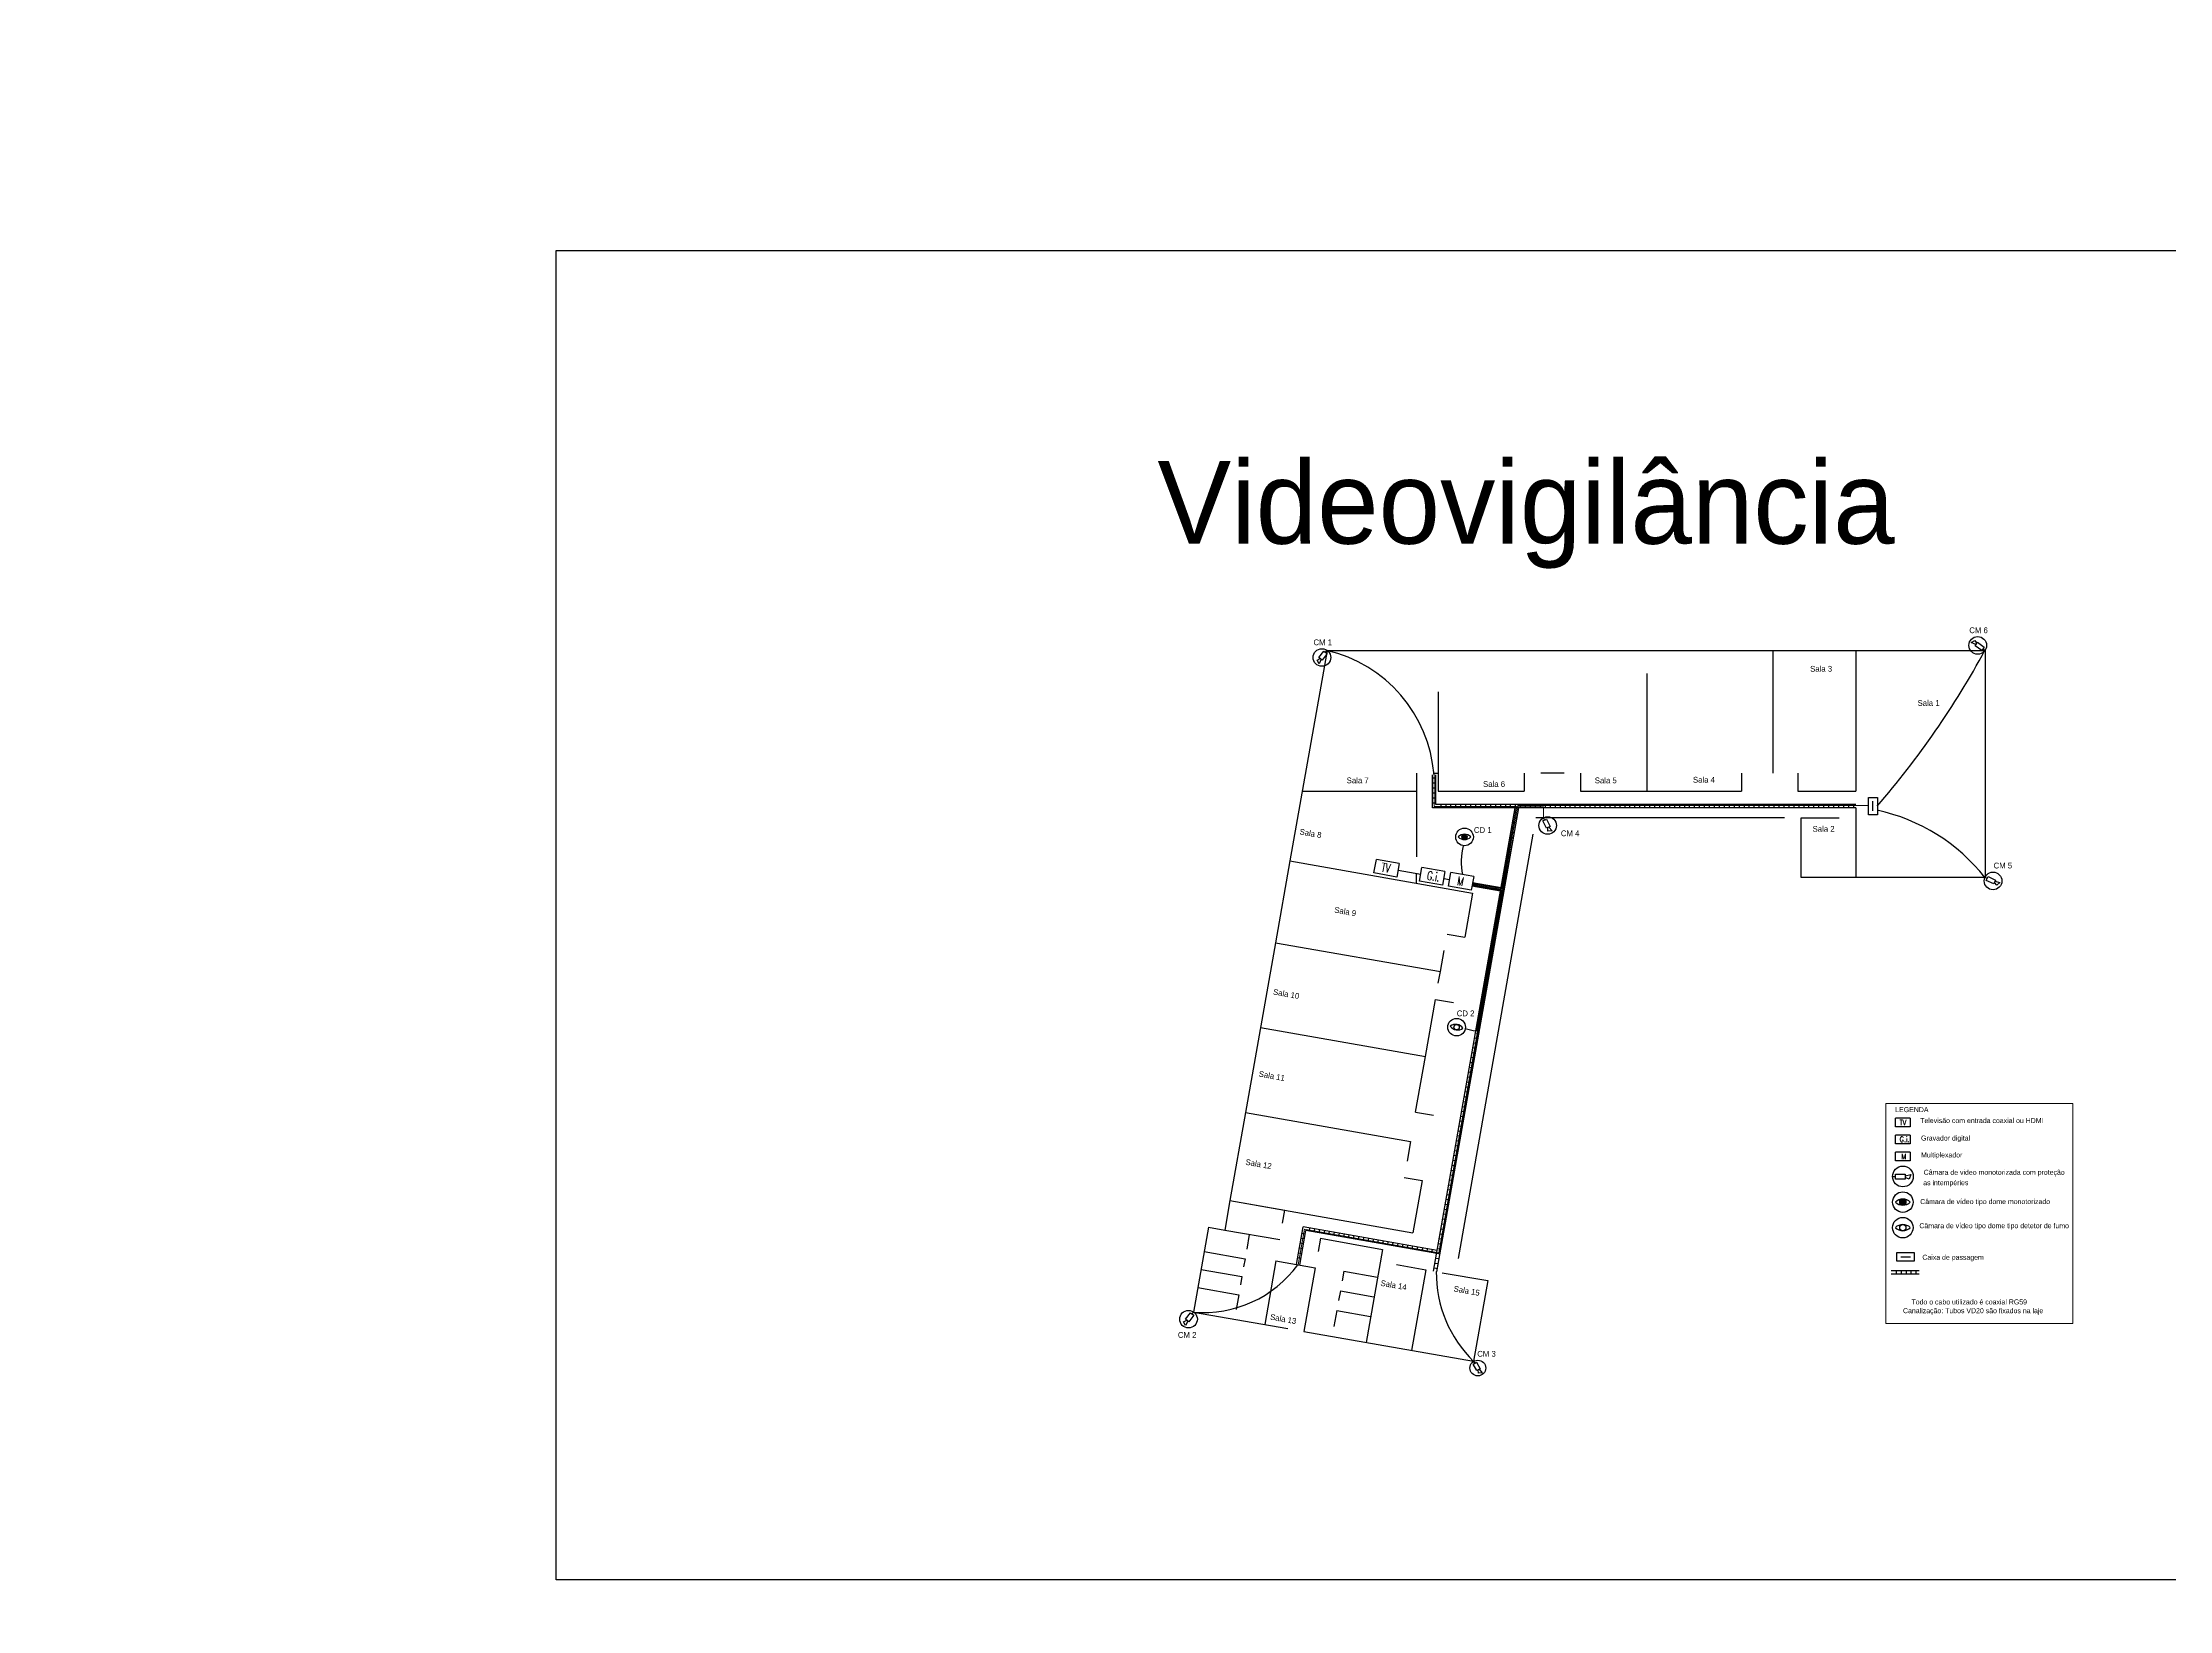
# Model space of a CAD drawing. Header units: millimetres. Extents: x 145 to 60311, y -8355 to 8851.
# Drawn here: x 971.8 to 1100.5, y 295.5 to 390.3 of the extents above; entities that cross this region are included whole.
import ezdxf

# ---------------------------------------------------------------- set-up
doc = ezdxf.new("R2010")
doc.units = ezdxf.units.MM
for name, color, linetype in [('CAMINHO DE CABOS', 3, 'Continuous'), ('CI', 30, 'Continuous'), ('EQUIP_CCTV', 7, 'Continuous'), ('SIMBOLOGIA', 3, 'Continuous'), ('Sistema de intrusão', 240, 'Continuous'), ('Tubagens', 255, 'Continuous')]:
    doc.layers.add(name, color=color, linetype=linetype)
doc.styles.add('ROMANS', font='romans', dxfattribs={"height": 1.2})

# ---------------------------------------------------------------- blocks, each defined once
blk = doc.blocks.new('Gravador digital')
at = {"layer": 'EQUIP_CCTV', "linetype": 'Continuous'}
for p, q in [((96.688, 68.788), (96.24, 68.788)), ((96.24, 68.521), (96.24, 68.788)), ((96.688, 68.788), (96.688, 68.521)), ((96.688, 68.521), (96.24, 68.521))]:
    blk.add_line(p, q, dxfattribs=at)
at = {"layer": 'EQUIP_CCTV', "color": 2, "style": 'ROMANS', "width": 0.7}
blk.add_text('G.i.', height=0.1667, dxfattribs=at).set_placement((96.365, 68.576))
blk = doc.blocks.new('Camâra motorizada')
at = {"color": 5}
blk.add_line((69.623, 38.845), (69.533, 38.841), dxfattribs=at)
at = {"layer": 'SIMBOLOGIA', "color": 3}
for p, q in [((69.623, 38.922), (69.921, 38.922)), ((69.623, 38.768), (69.623, 38.922)), ((69.921, 38.768), (69.623, 38.768)), ((69.921, 38.922), (69.921, 38.768)), ((69.921, 38.874), (70.101, 38.915)), ((70.04, 38.776), (69.921, 38.824)), ((70.101, 38.915), (70.04, 38.776))]:
    blk.add_line(p, q, dxfattribs=at)
at = {"layer": 'SIMBOLOGIA', "color": 2}
blk.add_circle((69.852, 38.855), 0.319, dxfattribs=at)
blk = doc.blocks.new('TV')
at = {"layer": 'EQUIP_CCTV', "linetype": 'Continuous'}
for p, q in [((94.47, 67.595), (94.529, 67.93)), ((95.033, 67.495), (94.47, 67.595)), ((95.093, 67.83), (94.529, 67.93)), ((95.093, 67.83), (95.033, 67.495))]:
    blk.add_line(p, q, dxfattribs=at)
at = {"layer": 'EQUIP_CCTV', "color": 2, "style": 'ROMANS', "width": 0.7}
blk.add_text('TV', height=0.2127, rotation=350, dxfattribs=at).set_placement((94.639, 67.636))
blk = doc.blocks.new('mini dome camara')
at = {"color": 3}
blk.add_circle((109.02, 65.935), 0.0657, dxfattribs=at)
for centre, start, end in [((109.02, 65.779), 44.7307, 135.2693), ((109.02, 66.091), 224.7307, 315.2693)]:
    blk.add_arc(centre, 0.222, start, end, dxfattribs=at)
at = {"layer": 'SIMBOLOGIA', "color": 2}
blk.add_circle((109.02, 65.935), 0.217, dxfattribs=at)
blk = doc.blocks.new('camâra dome')
at = {"layer": 'SIMBOLOGIA'}
h = blk.add_hatch(dxfattribs=at)
h.set_pattern_fill('ANSI31', color=256)
h.paths.add_polyline_path([(-82, 6164, 1), (241, 6164, 1)])
at = {"color": 3}
blk.add_circle((80, 6164), 161, dxfattribs=at)
for centre, start, end in [((80, 5780), 44.73069, 135.26931), ((80, 6547), 224.73069, 315.26931)]:
    blk.add_arc(centre, 545, start, end, dxfattribs=at)
at = {"layer": 'SIMBOLOGIA', "color": 2}
blk.add_circle((80, 6164), 533, dxfattribs=at)
blk = doc.blocks.new('CX I3')
at = {"layer": 'Tubagens', "color": 7}
blk.add_line((0.293, 0.283), (0.625, 0.283), dxfattribs=at)
blk.add_lwpolyline([(0.153, 0.433), (0.753, 0.433), (0.753, 0.133), (0.153, 0.133)], close=True, dxfattribs=at)

msp = doc.modelspace()

# ---------------------------------------------------------------- hatches: boundary and pattern name
at = {"layer": 'SIMBOLOGIA'}
h = msp.add_hatch(dxfattribs=at)
h.set_pattern_fill('ANSI31', color=256, scale=0.0008)
h.set_pattern_definition([(45, (1077.1374364, 327.5949873), (-0.0017960512, 0.0017960512), [])])
h.paths.add_polyline_path([(1084.55, 320.19, 1), (1084.18, 320.19, 1)])

# ---------------------------------------------------------------- linework, layer by layer
for p, q in [((1049.53, 353.56), (1047.28, 340.82)), ((1049.53, 353.56), (1089.34, 353.56)), ((1076.5, 353.56), (1076.5, 346.14)), ((1081.52, 353.56), (1081.52, 345.04)), ((1089.34, 353.56), (1089.34, 339.82)), ((1068.88, 352.16), (1068.88, 345.04)), ((1056.25, 351.05), (1056.25, 345.04)), ((1048.03, 345.04), (1054.94, 345.04)), ((1054.94, 346.14), (1054.94, 345.04)), ((1054.94, 345.04), (1054.94, 341.08)), ((1055.95, 346.14), (1056.25, 346.14)), ((1056.25, 345.04), (1061.46, 345.04)), ((1061.46, 346.14), (1061.46, 345.04)), ((1063.87, 346.14), (1062.47, 346.14)), ((1064.87, 346.14), (1064.87, 345.04)), ((1064.87, 345.04), (1074.6, 345.04)), ((1074.6, 346.14), (1074.6, 345.04)), ((1078.01, 346.14), (1078.01, 345.04)), ((1078.01, 345.04), (1081.52, 345.04)), ((1081.52, 344.03), (1081.52, 339.82)), ((1061.99, 342.45), (1057.46, 316.77)), ((1077.2, 343.43), (1062.16, 343.43)), ((1078.21, 339.82), (1078.21, 343.43)), ((1078.21, 343.43), (1080.51, 343.43)), ((1047.28, 340.82), (1046.41, 335.88)), ((1047.28, 340.82), (1058.34, 338.87)), ((1054.94, 339.47), (1054.94, 340.07)), ((1089.34, 339.82), (1078.21, 339.82)), ((1058.34, 338.87), (1057.87, 336.21)), ((1046.41, 335.88), (1044.6, 325.61)), ((1046.41, 335.88), (1056.39, 334.13)), ((1056.79, 336.4), (1057.87, 336.21)), ((1056.39, 334.13), (1056.61, 335.41)), ((1056.26, 333.43), (1056.39, 334.13)), ((1055.48, 328.99), (1056.09, 332.45)), ((1056.09, 332.45), (1057.18, 332.26)), ((1045.51, 330.75), (1055.48, 328.99)), ((1054.89, 325.63), (1055.48, 328.99)), ((1044.6, 325.61), (1043.66, 320.28)), ((1044.6, 325.61), (1054.58, 323.86)), ((1054.89, 325.63), (1055.98, 325.44)), ((1054.58, 323.86), (1054.37, 322.67)), ((1054.19, 321.68), (1055.28, 321.49)), ((1055.28, 321.49), (1054.72, 318.33)), ((1043.66, 320.28), (1043.35, 318.5)), ((1043.66, 320.28), (1046.98, 319.7)), ((1043.66, 320.28), (1046.62, 319.76)), ((1043.66, 320.28), (1054.72, 318.33)), ((1046.84, 318.91), (1046.98, 319.7)), ((1042.36, 318.68), (1041.46, 313.54)), ((1042.36, 318.68), (1043.35, 318.5)), ((1043.35, 318.5), (1046.67, 317.92)), ((1044.83, 318.24), (1044.67, 317.35)), ((1049.13, 318), (1048.99, 317.21)), ((1049.13, 318), (1052.88, 317.33)), ((1042.1, 317.2), (1044.57, 316.76)), ((1044.57, 316.76), (1044.48, 316.27)), ((1046.44, 316.64), (1045.76, 312.78)), ((1046.44, 316.64), (1048.81, 316.22)), ((1052.88, 317.33), (1051.89, 311.7)), ((1041.91, 316.11), (1044.38, 315.68)), ((1044.38, 315.68), (1044.29, 315.18)), ((1048.81, 316.22), (1048.13, 312.37)), ((1050.55, 316.01), (1050.44, 315.42)), ((1050.55, 316.01), (1052.58, 315.65)), ((1053.73, 316.41), (1055.51, 316.1)), ((1055.51, 316.1), (1054.65, 311.22)), ((1056.5, 315.92), (1059.26, 315.44)), ((1059.26, 315.44), (1058.4, 310.56)), ((1041.72, 315.03), (1044.19, 314.59)), ((1044.19, 314.59), (1044.03, 313.7)), ((1050.34, 314.83), (1050.23, 314.24)), ((1050.34, 314.83), (1052.37, 314.47)), ((1041.46, 313.54), (1047.15, 312.54)), ((1050.13, 313.64), (1049.95, 312.66)), ((1050.13, 313.64), (1052.16, 313.28)), ((1048.13, 312.37), (1058.4, 310.56))]:
    msp.add_line(p, q)
at = {"color": 3}
for p, q in [((1053.83, 340.26), (1055.2, 340.02)), ((1056.59, 339.77), (1056.95, 339.71))]:
    msp.add_line(p, q, dxfattribs=at)
msp.add_lwpolyline([(1002.89, 377.75), (1182.33, 377.75), (1182.33, 297.35), (1002.89, 297.35)], close=True)
msp.add_circle((1084.37, 320.19), 0.188, dxfattribs=at)
for centre, start, end in [((1084.37, 319.74), 44.7307, 135.2693), ((1084.37, 320.64), 224.7307, 315.2693)]:
    msp.add_arc(centre, 0.635, start, end, dxfattribs=at)
at = {"layer": 'CAMINHO DE CABOS'}
for p, q in [((1055.91, 344.03), (1055.91, 346.04)), ((1055.91, 345.84), (1056.11, 345.84)), ((1055.91, 345.54), (1056.11, 345.54)), ((1055.91, 345.24), (1056.11, 345.24)), ((1055.91, 344.94), (1056.11, 344.94)), ((1056.11, 344.24), (1056.11, 346.04)), ((1055.91, 344.64), (1056.11, 344.64)), ((1055.91, 344.34), (1056.11, 344.34)), ((1081.52, 344.03), (1055.91, 344.03)), ((1055.98, 316.01), (1060.92, 344.03)), ((1081.52, 344.24), (1056.11, 344.24)), ((1056.18, 315.98), (1061.13, 344.03)), ((1056.41, 344.24), (1056.41, 344.03)), ((1056.71, 344.24), (1056.71, 344.03)), ((1057.01, 344.24), (1057.01, 344.03)), ((1057.31, 344.24), (1057.31, 344.03)), ((1057.61, 344.24), (1057.61, 344.03)), ((1057.91, 344.24), (1057.91, 344.03)), ((1058.22, 344.24), (1058.22, 344.03)), ((1058.52, 344.24), (1058.52, 344.03)), ((1058.82, 344.24), (1058.82, 344.03)), ((1059.12, 344.24), (1059.12, 344.03)), ((1059.42, 344.24), (1059.42, 344.03)), ((1059.72, 344.24), (1059.72, 344.03)), ((1060.02, 344.24), (1060.02, 344.03)), ((1060.32, 344.24), (1060.32, 344.03)), ((1060.62, 344.24), (1060.62, 344.03)), ((1061.07, 343.7), (1060.87, 343.74)), ((1060.92, 344.24), (1060.92, 344.03)), ((1061.22, 344.24), (1061.22, 344.03)), ((1061.52, 344.24), (1061.52, 344.03)), ((1061.83, 344.24), (1061.83, 344.03)), ((1062.13, 344.24), (1062.13, 344.03)), ((1062.43, 344.24), (1062.43, 344.03)), ((1062.73, 344.24), (1062.73, 344.03)), ((1063.03, 344.24), (1063.03, 344.03)), ((1063.33, 344.24), (1063.33, 344.03)), ((1063.63, 344.24), (1063.63, 344.03)), ((1063.93, 344.24), (1063.93, 344.03)), ((1064.23, 344.24), (1064.23, 344.03)), ((1064.53, 344.24), (1064.53, 344.03)), ((1064.83, 344.24), (1064.83, 344.03)), ((1065.13, 344.24), (1065.13, 344.03)), ((1065.43, 344.24), (1065.43, 344.03)), ((1065.74, 344.24), (1065.74, 344.03)), ((1066.04, 344.24), (1066.04, 344.03)), ((1066.34, 344.24), (1066.34, 344.03)), ((1066.64, 344.24), (1066.64, 344.03)), ((1066.94, 344.24), (1066.94, 344.03)), ((1067.24, 344.24), (1067.24, 344.03)), ((1067.54, 344.24), (1067.54, 344.03)), ((1067.84, 344.24), (1067.84, 344.03)), ((1068.14, 344.24), (1068.14, 344.03)), ((1068.44, 344.24), (1068.44, 344.03)), ((1068.74, 344.24), (1068.74, 344.03)), ((1069.04, 344.24), (1069.04, 344.03)), ((1069.35, 344.24), (1069.35, 344.03)), ((1069.65, 344.24), (1069.65, 344.03)), ((1069.95, 344.24), (1069.95, 344.03)), ((1070.25, 344.24), (1070.25, 344.03)), ((1070.55, 344.24), (1070.55, 344.03)), ((1070.85, 344.24), (1070.85, 344.03)), ((1071.15, 344.24), (1071.15, 344.03)), ((1071.45, 344.24), (1071.45, 344.03)), ((1071.75, 344.24), (1071.75, 344.03)), ((1072.05, 344.24), (1072.05, 344.03)), ((1072.35, 344.24), (1072.35, 344.03)), ((1072.65, 344.24), (1072.65, 344.03)), ((1072.96, 344.24), (1072.96, 344.03)), ((1073.26, 344.24), (1073.26, 344.03)), ((1073.56, 344.24), (1073.56, 344.03)), ((1073.86, 344.24), (1073.86, 344.03)), ((1074.16, 344.24), (1074.16, 344.03)), ((1074.46, 344.24), (1074.46, 344.03)), ((1074.76, 344.24), (1074.76, 344.03)), ((1075.06, 344.24), (1075.06, 344.03)), ((1075.36, 344.24), (1075.36, 344.03)), ((1075.66, 344.24), (1075.66, 344.03)), ((1075.96, 344.24), (1075.96, 344.03)), ((1076.26, 344.24), (1076.26, 344.03)), ((1076.56, 344.24), (1076.56, 344.03)), ((1076.87, 344.24), (1076.87, 344.03)), ((1077.17, 344.24), (1077.17, 344.03)), ((1077.47, 344.24), (1077.47, 344.03)), ((1077.77, 344.24), (1077.77, 344.03)), ((1078.07, 344.24), (1078.07, 344.03)), ((1078.37, 344.24), (1078.37, 344.03)), ((1078.67, 344.24), (1078.67, 344.03)), ((1078.97, 344.24), (1078.97, 344.03)), ((1079.27, 344.24), (1079.27, 344.03)), ((1079.57, 344.24), (1079.57, 344.03)), ((1079.87, 344.24), (1079.87, 344.03)), ((1080.17, 344.24), (1080.17, 344.03)), ((1080.48, 344.24), (1080.48, 344.03)), ((1080.78, 344.24), (1080.78, 344.03)), ((1081.08, 344.24), (1081.08, 344.03)), ((1081.38, 344.24), (1081.38, 344.03)), ((1060.86, 342.52), (1060.66, 342.55)), ((1060.91, 342.81), (1060.71, 342.85)), ((1060.96, 343.11), (1060.77, 343.15)), ((1061.02, 343.41), (1060.82, 343.44)), ((1060.6, 341.04), (1060.4, 341.07)), ((1060.65, 341.33), (1060.45, 341.37)), ((1060.7, 341.63), (1060.5, 341.66)), ((1060.75, 341.93), (1060.56, 341.96)), ((1060.81, 342.22), (1060.61, 342.26)), ((1060.39, 339.85), (1060.19, 339.89)), ((1060.44, 340.15), (1060.24, 340.18)), ((1060.49, 340.44), (1060.3, 340.48)), ((1060.55, 340.74), (1060.35, 340.78)), ((1060.03, 339), (1058.3, 339.3)), ((1060.07, 339.2), (1058.34, 339.5)), ((1058.55, 339.26), (1058.59, 339.46)), ((1058.85, 339.21), (1058.88, 339.4)), ((1059.15, 339.16), (1059.18, 339.35)), ((1059.44, 339.1), (1059.48, 339.3)), ((1059.74, 339.05), (1059.77, 339.25)), ((1060.18, 338.67), (1059.98, 338.7)), ((1060.23, 338.96), (1060.03, 339)), ((1060.28, 339.26), (1060.09, 339.29)), ((1060.34, 339.56), (1060.14, 339.59)), ((1059.92, 337.19), (1059.72, 337.22)), ((1059.97, 337.48), (1059.77, 337.52)), ((1060.02, 337.78), (1059.83, 337.81)), ((1060.08, 338.07), (1059.88, 338.11)), ((1060.13, 338.37), (1059.93, 338.41)), ((1059.71, 336), (1059.51, 336.04)), ((1059.76, 336.3), (1059.56, 336.33)), ((1059.81, 336.59), (1059.62, 336.63)), ((1059.87, 336.89), (1059.67, 336.92)), ((1059.5, 334.82), (1059.3, 334.85)), ((1059.55, 335.11), (1059.36, 335.15)), ((1059.61, 335.41), (1059.41, 335.44)), ((1059.66, 335.71), (1059.46, 335.74)), ((1059.24, 333.34), (1059.04, 333.37)), ((1059.29, 333.63), (1059.09, 333.67)), ((1059.34, 333.93), (1059.15, 333.96)), ((1059.4, 334.22), (1059.2, 334.26)), ((1059.45, 334.52), (1059.25, 334.55)), ((1059.03, 332.15), (1058.83, 332.18)), ((1059.08, 332.45), (1058.89, 332.48)), ((1059.14, 332.74), (1058.94, 332.78)), ((1059.19, 333.04), (1058.99, 333.07)), ((1058.82, 330.97), (1058.62, 331)), ((1058.87, 331.26), (1058.68, 331.3)), ((1058.93, 331.56), (1058.73, 331.59)), ((1058.98, 331.85), (1058.78, 331.89)), ((1058.56, 329.48), (1058.36, 329.52)), ((1058.61, 329.78), (1058.42, 329.81)), ((1058.66, 330.08), (1058.47, 330.11)), ((1058.72, 330.37), (1058.52, 330.41)), ((1058.77, 330.67), (1058.57, 330.7)), ((1058.35, 328.3), (1058.15, 328.33)), ((1058.4, 328.6), (1058.21, 328.63)), ((1058.46, 328.89), (1058.26, 328.93)), ((1058.51, 329.19), (1058.31, 329.22)), ((1058.14, 327.11), (1057.95, 327.15)), ((1058.19, 327.41), (1058, 327.44)), ((1058.25, 327.71), (1058.05, 327.74)), ((1058.3, 328), (1058.1, 328.04)), ((1057.88, 325.63), (1057.68, 325.67)), ((1057.93, 325.93), (1057.74, 325.96)), ((1057.99, 326.23), (1057.79, 326.26)), ((1058.04, 326.52), (1057.84, 326.56)), ((1058.09, 326.82), (1057.89, 326.85)), ((1057.67, 324.45), (1057.47, 324.48)), ((1057.72, 324.74), (1057.53, 324.78)), ((1057.78, 325.04), (1057.58, 325.08)), ((1057.83, 325.34), (1057.63, 325.37)), ((1057.41, 322.97), (1057.21, 323)), ((1057.46, 323.26), (1057.27, 323.3)), ((1057.52, 323.56), (1057.32, 323.59)), ((1057.57, 323.86), (1057.37, 323.89)), ((1057.62, 324.15), (1057.42, 324.19)), ((1057.2, 321.78), (1057, 321.82)), ((1057.25, 322.08), (1057.06, 322.11)), ((1057.31, 322.37), (1057.11, 322.41)), ((1057.36, 322.67), (1057.16, 322.71)), ((1056.99, 320.6), (1056.8, 320.63)), ((1057.05, 320.89), (1056.85, 320.93)), ((1057.1, 321.19), (1056.9, 321.22)), ((1057.15, 321.49), (1056.95, 321.52)), ((1056.73, 319.12), (1056.53, 319.15)), ((1056.78, 319.41), (1056.59, 319.45)), ((1056.84, 319.71), (1056.64, 319.74)), ((1056.89, 320), (1056.69, 320.04)), ((1056.94, 320.3), (1056.74, 320.34)), ((1047.69, 316.42), (1048.09, 318.7)), ((1047.89, 316.38), (1048.25, 318.47)), ((1047.97, 318.01), (1048.17, 317.98)), ((1048.02, 318.31), (1048.22, 318.27)), ((1056.2, 317.27), (1048.09, 318.7)), ((1056.17, 317.08), (1048.25, 318.47)), ((1048.47, 318.43), (1048.5, 318.63)), ((1048.76, 318.38), (1048.8, 318.58)), ((1049.06, 318.33), (1049.09, 318.53)), ((1049.36, 318.28), (1049.39, 318.48)), ((1049.65, 318.23), (1049.69, 318.42)), ((1049.95, 318.17), (1049.98, 318.37)), ((1050.24, 318.12), (1050.28, 318.32)), ((1050.54, 318.07), (1050.58, 318.27)), ((1050.84, 318.02), (1050.87, 318.21)), ((1051.13, 317.96), (1051.17, 318.16)), ((1051.43, 317.91), (1051.46, 318.11)), ((1051.73, 317.86), (1051.76, 318.06)), ((1052.02, 317.81), (1052.06, 318.01)), ((1052.32, 317.76), (1052.35, 317.95)), ((1052.61, 317.7), (1052.65, 317.9)), ((1052.91, 317.65), (1052.95, 317.85)), ((1056.52, 317.93), (1056.33, 317.97)), ((1056.58, 318.23), (1056.38, 318.26)), ((1056.63, 318.52), (1056.43, 318.56)), ((1056.68, 318.82), (1056.48, 318.85)), ((1047.76, 316.83), (1047.96, 316.79)), ((1047.81, 317.12), (1048.01, 317.09)), ((1047.87, 317.42), (1048.06, 317.39)), ((1047.92, 317.72), (1048.12, 317.68)), ((1053.21, 317.6), (1053.24, 317.8)), ((1053.5, 317.55), (1053.54, 317.74)), ((1053.8, 317.49), (1053.83, 317.69)), ((1054.1, 317.44), (1054.13, 317.64)), ((1054.39, 317.39), (1054.43, 317.59)), ((1054.69, 317.34), (1054.72, 317.54)), ((1054.98, 317.29), (1055.02, 317.48)), ((1055.28, 317.23), (1055.32, 317.43)), ((1055.58, 317.18), (1055.61, 317.38)), ((1055.87, 317.13), (1055.91, 317.33)), ((1056.31, 316.75), (1056.12, 316.78)), ((1056.37, 317.04), (1056.17, 317.08)), ((1056.42, 317.34), (1056.22, 317.37)), ((1056.47, 317.63), (1056.27, 317.67)), ((1056.21, 316.15), (1056.01, 316.19)), ((1056.26, 316.45), (1056.06, 316.48))]:
    msp.add_line(p, q, dxfattribs=at)
at = {"layer": 'CI', "color": 2}
for p, q in [((1085.36, 316.03), (1083.66, 316.03)), ((1085.35, 315.83), (1083.66, 315.83)), ((1083.96, 316.03), (1083.96, 315.83)), ((1084.26, 316.03), (1084.26, 315.83)), ((1084.56, 316.03), (1084.56, 315.83)), ((1084.86, 316.03), (1084.86, 315.83)), ((1085.16, 316.03), (1085.16, 315.83))]:
    msp.add_line(p, q, dxfattribs=at)
at = {"layer": 'EQUIP_CCTV', "linetype": 'Continuous'}
for p, q in [((1056.88, 339.3), (1057.02, 340.12)), ((1058.41, 339.88), (1057.02, 340.12)), ((1058.41, 339.88), (1058.26, 339.05)), ((1058.26, 339.05), (1056.88, 339.3)), ((1084.81, 324.24), (1083.93, 324.24)), ((1083.93, 323.71), (1083.93, 324.24)), ((1084.81, 323.71), (1083.93, 323.71)), ((1084.81, 323.21), (1083.93, 323.21)), ((1083.93, 322.68), (1083.93, 323.21)), ((1084.81, 324.24), (1084.81, 323.71)), ((1084.81, 323.21), (1084.81, 322.68)), ((1084.81, 322.68), (1083.93, 322.68))]:
    msp.add_line(p, q, dxfattribs=at)
at = {"layer": 'SIMBOLOGIA', "lineweight": 5}
for p, q in [((1056.01, 346.04), (1056.01, 344.11)), ((1056.01, 344.11), (1061, 344.11)), ((1061, 344.11), (1060.11, 339.16)), ((1061.08, 344.18), (1060.15, 339.13)), ((1061.13, 344.03), (1060.19, 339.08)), ((1081.38, 344.18), (1061.08, 344.18)), ((1082.3, 344.18), (1081.38, 344.18)), ((1056.15, 315.98), (1060.19, 339.03)), ((1056.3, 317.12), (1060.12, 339.03)), ((1060.12, 339.03), (1058.31, 339.34)), ((1060.07, 339.01), (1058.31, 339.32)), ((1060.19, 339.08), (1058.32, 339.39)), ((1060.19, 339.05), (1058.32, 339.37)), ((1060.11, 339.16), (1058.33, 339.47)), ((1060.15, 339.13), (1058.33, 339.44)), ((1058.6, 330.55), (1060.07, 339.01)), ((1047.78, 316.4), (1048.16, 318.55)), ((1048.16, 318.55), (1056.3, 317.12))]:
    msp.add_line(p, q, dxfattribs=at)
at = {"layer": 'SIMBOLOGIA', "color": 4, "lineweight": 5}
for p, q in [((1061.13, 344.1), (1061.1, 344.1)), ((1061.1, 344.1), (1061.13, 344.03)), ((1062.63, 344.1), (1061.13, 344.1)), ((1062.63, 343.43), (1062.63, 344.1)), ((1060.19, 339.03), (1060.19, 339.05)), ((1058.54, 330.55), (1058.6, 330.55))]:
    msp.add_line(p, q, dxfattribs=at)
at = {"layer": 'SIMBOLOGIA', "color": 2, "lineweight": 5}
msp.add_lwpolyline([(1083.34, 326.16), (1094.66, 326.16), (1094.66, 312.85), (1083.34, 312.85)], close=True, dxfattribs=at)
at = {"layer": 'SIMBOLOGIA', "color": 2}
msp.add_circle((1084.37, 320.19), 0.621, dxfattribs=at)
at = {"layer": 'SIMBOLOGIA'}
for centre, radius, start, end in [((1047.63, 345.37), 8.4, 4.547, 76.9613), ((1042.85, 378.73), 52.86, 319.1263, 331.5696), ((1080.44, 332.82), 11.32, 38.221, 77.865), ((1061.83, 340.75), 4.18, 166.2495, 190.4041), ((1059.45, 336.34), 5.86, 254.6268, 261.1326), ((1042.05, 320.62), 7.11, 265.3336, 323.6171), ((1063.64, 315.92), 7.5, 179.5223, 225.667)]:
    msp.add_arc(centre, radius, start, end, dxfattribs=at)

# ---------------------------------------------------------------- block references
for name, p, xscale, yscale, zscale, rotation in [('Camâra motorizada', (1221.33, 336.55), 1.670896930387134, 1.670896930387134, 1.670896930387134, 143.4676163798171), ('Camâra motorizada', (1069.35, 485.16), 1.670896930387134, 1.670896930387134, 1.670896930387134, 232.2470486040714), ('Camâra motorizada', (953.49, 419.59), 1.670896930387134, 1.670896930387134, 1.670896930387134, 295.905190562949), ('Gravador digital', (720.67, 180.43), 3.135270746501967, 3.135270746501968, 3.135270746501968, 349.9999999999988), ('Camâra motorizada', (956.56, 330.81), 1.670896930387133, 1.670896930387133, 1.670896930387133, 334.6947243311052), ('mini dome camara', (766.72, 214.44), 2.457201368216374, 2.457201368216374, 2.457201368216374, 350.6479373071359), ('TV', (958.68, 196.91), 1.540623200264518, 1.540623200264518, 1.540623200264518, 9.999999999998513), ('Camâra motorizada', (1061.28, 445.14), 1.670896930387134, 1.670896930387134, 1.670896930387134, 232.2470486040714), ('Camâra motorizada', (957.19, 373.1), 1.493859035191937, 1.493859035191937, 1.493859035191937, 299.1003466364255)]:
    msp.add_blockref(name, p, dxfattribs=dict(xscale=xscale, yscale=yscale, zscale=zscale, rotation=rotation))
for name, p, xscale, yscale, zscale in [('TV', (820.24, 174), 2.457201368216374, 2.457201368216374, 2.457201368216374), ('Camâra motorizada', (947.06, 245.36), 1.965761094573099, 1.965761094573099, 1.965761094573099), ('mini dome camara', (772.14, 129.81), 2.86394214017077, 2.86394214017077, 2.86394214017077)]:
    msp.add_blockref(name, p, dxfattribs=dict(xscale=xscale, yscale=yscale, zscale=zscale))
at = {"layer": 'SIMBOLOGIA', "xscale": 0.001, "yscale": 0.001, "zscale": 0.001}
msp.add_blockref('camâra dome', (1057.77, 336.11), dxfattribs=at)
at = {"layer": 'Tubagens', "xscale": 1.756121919595675, "yscale": 1.756121919595675, "zscale": 1.756121919595675, "rotation": 90}
msp.add_blockref('CX I3', (1083.06, 343.34), dxfattribs=at)
at = {"layer": 'Tubagens', "xscale": 1.756121919595675, "yscale": 1.756121919595675, "zscale": 1.756121919595675}
msp.add_blockref('CX I3', (1083.73, 316.38), dxfattribs=at)

# ---------------------------------------------------------------- texts
at = {"color": 2, "char_height": 0.351, "attachment_point": 1}
for s, insert in [('\\pt1.0529;CM 1', (1048.71, 354.22)), ('\\pt1.0529;CM 6', (1088.39, 354.95)), ('\\pt1.0529;CM 4', (1063.68, 342.67)), ('\\pt1.0529;CM 5', (1089.86, 340.72)), ('\\pt1.0529;CD 2', (1057.38, 331.78)), ('\\pt1.0529;CM 2', (1040.51, 312.33)), ('\\pt1.0529;CM 3', (1058.62, 311.19))]:
    msp.add_mtext_dynamic_manual_height_columns(s, width=2161.1801, gutter_width=10, heights=[0], dxfattribs=dict(at, insert=insert))
at = {"char_height": 0.351, "attachment_point": 1}
for s, insert in [('\\pt1.0529;Sala 3', (1078.76, 352.62)), ('\\pt1.0529;Sala 1', (1085.26, 350.55)), ('\\pt1.0529;Sala 7', (1050.72, 345.87)), ('\\pt1.0529;Sala 6', (1058.97, 345.65)), ('\\pt1.0529;Sala 5', (1065.73, 345.87)), ('\\pt1.0529;Sala 4', (1071.67, 345.91)), ('\\pt1.0529;CD 1', (1058.42, 342.87)), ('\\pt1.0529;Sala 2', (1078.91, 342.94))]:
    msp.add_mtext_dynamic_manual_height_columns(s, width=2161.1801, gutter_width=10, heights=[0], dxfattribs=dict(at, insert=insert))
at = {"char_height": 0.351, "attachment_point": 1, "rotation": 350}
for s, width, insert in [('\\pt1.0529;Sala 8', 2161.1801, (1047.91, 342.78)), ('\\pt1.0529;Sala 9', 2161.1801, (1050.01, 338.05)), ('\\pt1.0529;Sala 10', 2828.0227, (1046.31, 333.09)), ('\\pt1.0529;Sala 11', 2828.0227, (1045.44, 328.13)), ('\\pt1.0529;Sala 12', 2828.0227, (1044.64, 322.8)), ('\\pt1.0529;Sala 14', 2828.0227, (1052.81, 315.48)), ('\\pt1.0529;Sala 15', 2828.0227, (1057.23, 315.14)), ('\\pt1.0529;Sala 13', 2828.0227, (1046.13, 313.43))]:
    msp.add_mtext_dynamic_manual_height_columns(s, width=width, gutter_width=10, heights=[0], dxfattribs=dict(at, insert=insert))
at = {"layer": 'EQUIP_CCTV', "color": 2, "style": 'ROMANS', "width": 0.7}
msp.add_text('M', height=0.523, rotation=350, dxfattribs=at).set_placement((1057.38, 339.37))
for s, p in [('G.i.', (1084.18, 323.82)), ('M', (1084.29, 322.79))]:
    msp.add_text(s, height=0.328, dxfattribs=at).set_placement(p)
at = {"layer": 'Sistema de intrusão', "color": 30}
msp.add_text('LEGENDA', height=0.305, dxfattribs=at).set_placement((1083.91, 325.63))
at = {"layer": 'Sistema de intrusão', "color": 2}
for s, p in [('Televisão com entrada coaxial ou HDMI', (1085.42, 324.97)), ('Gravador digital', (1085.47, 323.91)), ('Multiplexador', (1085.47, 322.89)), ('Câmara de video monotorizada com proteção', (1085.63, 321.84)), ('as intempéries', (1085.6, 321.21)), ('Câmara de vídeo tipo dome monotorizado', (1085.42, 320.07)), ('Câmara de vídeo tipo dome tipo detetor de fumo', (1085.37, 318.61)), ('Caixa de passagem', (1085.55, 316.7)), ('Todo o cabo utilizado é coaxial RG59', (1084.89, 314)), ('Canalização: Tubos VD20 são fixados na laje ', (1084.38, 313.47))]:
    msp.add_text(s, height=0.3046, dxfattribs=at).set_placement(p)
at = {"layer": 'Tubagens', "insert": (1039.27, 365.01), "char_height": 5, "attachment_point": 1}
msp.add_mtext_dynamic_manual_height_columns('Videovigilância', width=48935.3489, gutter_width=10, heights=[0], dxfattribs=at)

doc.saveas('drawing.dxf')
